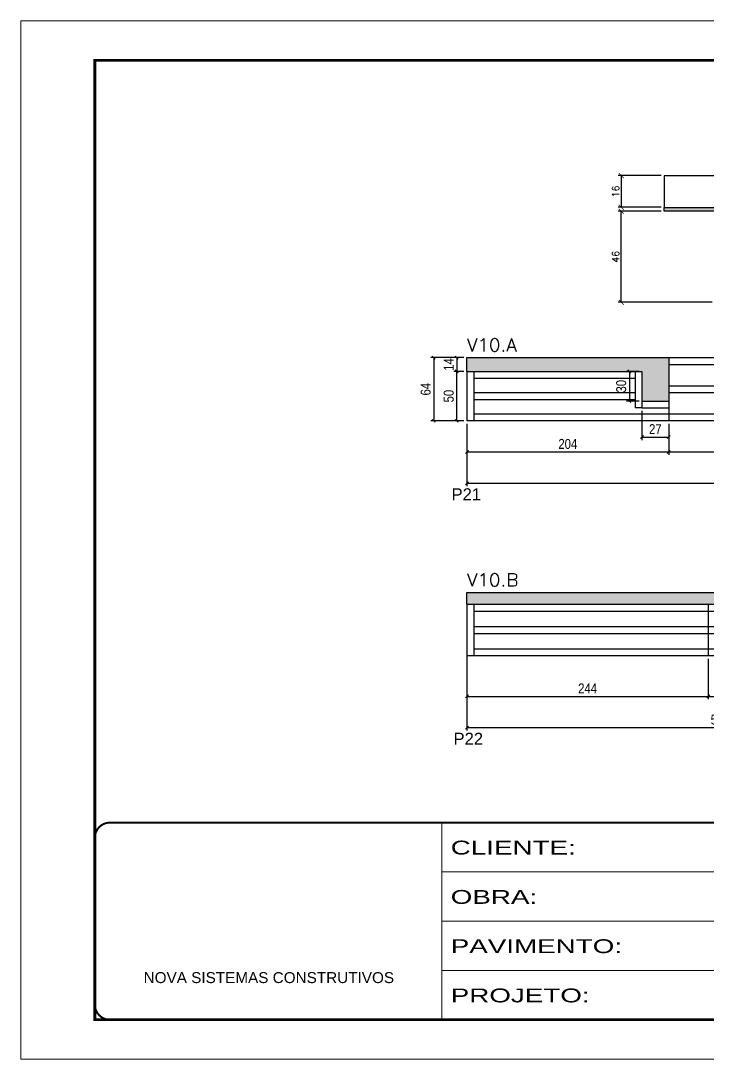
# Model space of a CAD drawing. Extents: x -10448 to -1189, y -11772 to 17235.
# Drawn here: x -7265 to -6570, y 12349 to 13399 of the extents above; entities that cross this region are included whole.
import ezdxf

# ---------------------------------------------------------------- set-up
doc = ezdxf.new("R2010")
doc.units = 0
doc.linetypes.add('CONTINUO', pattern=[0])
doc.linetypes.add('DASHED', pattern=[0.75, 0.5, -0.25])
for name, color, linetype in [('5', 5, 'Continuous'), ('COTA', 241, 'Continuous'), ('Painéis', 200, 'Continuous'), ('SARR_2.2x7', 40, 'Continuous')]:
    doc.layers.add(name, color=color, linetype=linetype)
for name, color, linetype, lineweight in [('CONCRETO', 251, 'Continuous', 25), ('Folhas', 255, 'Continuous', 9), ('Hachura', 251, 'Continuous', 9), ('SARRAFO DE PRESSAO', 251, 'DASHED', 9), ('Texto Seção', 7, 'Continuous', 15)]:
    doc.layers.add(name, color=color, linetype=linetype, lineweight=lineweight)
doc.styles.add('ARIAL', font='arial.ttf')
doc.styles.add('COTA TECNICA', font='techl___.ttf', dxfattribs={"height": 10})
doc.styles.add('REGUA-120', font='ROMANS.shx', dxfattribs={"height": 15})
doc.styles.add('Romans', font='romans.shx')
doc.styles.get("Standard").update_dxf_attribs({"font": 'arial.ttf'})
doc.styles.add('Tecnologia', font='')
doc.styles.get('Tecnologia').set_extended_font_data('Forgotten Futurist')
doc.dimstyles.new('Cota Seção (2x)', dxfattribs={"dimtxt": 7, "dimasz": 5, "dimexe": 3, "dimexo": 3, "dimgap": 2, "dimtad": 3, "dimdec": 1, "dimlfac": 0.5, "dimzin": 12, "dimdsep": 46, "dimtxsty": 'Romans', "dimblk": 'ARCHTICK', "dimcen": 0, "dimclrd": 4, "dimclre": 4, "dimclrt": 1, "dimadec": 1, "dimazin": 3, "dimtfac": 1, "dimtdec": 1, "dimtmove": 0, "dimatfit": 3, "dimldrblk": 'OBLIQUE', "dimfxl": 1, "dimtolj": 1, "dimtzin": 12, "dimarcsym": 0})
doc.dimstyles.new('PAINEL', dxfattribs={"dimtxt": 10, "dimasz": 3, "dimexe": 3, "dimexo": 3, "dimgap": 3, "dimtad": 1, "dimdec": 1, "dimzin": 12, "dimdsep": 46, "dimtxsty": 'COTA TECNICA', "dimblk1": 'OBLIQUE', "dimblk2": 'OBLIQUE', "dimsah": 1, "dimcen": 0.9, "dimclrd": 4, "dimclre": 4, "dimclrt": 240, "dimadec": 1, "dimazin": 3, "dimtfac": 1, "dimtdec": 1, "dimtmove": 0, "dimatfit": 3, "dimfxl": 1, "dimtolj": 1, "dimtzin": 12, "dimarcsym": 0})

# ---------------------------------------------------------------- blocks, each defined once
blk = doc.blocks.new('9999999999')
at = {"color": 30, "linetype": 'CONTINUO'}
for p, q in [((98564.6, 34230.2), (98564.6, 34429.4)), ((98564.6, 34379.6), (99584, 34379.6)), ((98564.6, 34329.8), (99488, 34329.8)), ((98564.6, 34280), (99488, 34280))]:
    blk.add_line(p, q, dxfattribs=at)
at = {"color": 30, "linetype": 'CONTINUO', "const_width": 2}
blk.add_lwpolyline([(99584, 34230.2), (99584, 34414.4, 0.414214), (99569, 34429.4), (98229, 34429.4, 0.414214), (98214, 34414.4), (98214, 34245.2, 0.414214), (98229, 34230.2), (99584, 34230.2)], format="xyb", dxfattribs=at)
at = {"layer": 'Folhas'}
blk.add_lwpolyline([(98139, 34190.2), (99624, 34190.2), (99624, 35240.2), (98139, 35240.2)], close=True, dxfattribs=at)
at = {"layer": 'Folhas', "color": 30, "const_width": 3}
blk.add_lwpolyline([(98214, 34230.2), (99584, 34230.2), (99584, 35200.2), (98214, 35200.2)], close=True, dxfattribs=at)
at = {"color": 7, "linetype": 'Continuous', "ltscale": 5, "style": 'ARIAL'}
blk.add_text('NOVA SISTEMAS CONSTRUTIVOS', height=11.059, dxfattribs=at).set_placement((98263.2, 34267.2))
at = {"layer": 'Folhas', "color": 7, "style": 'Tecnologia', "width": 1.5}
for s, p in [('CLIENTE:', (98573.7, 34397.2)), ('OBRA:', (98573.7, 34347.3)), ('PAVIMENTO:', (98573.7, 34297.5)), ('PROJETO:', (98573.7, 34247.7))]:
    blk.add_text(s, height=14, dxfattribs=at).set_placement(p)
blk = doc.blocks.new('_Oblique')
at = {"color": 0, "linetype": 'ByBlock', "lineweight": -2}
blk.add_line((-0.5, -0.5), (0.5, 0.5), dxfattribs=at)
blk = doc.blocks.new('*D354')
at = {"layer": 'COTA', "color": 4, "linetype": 'ByBlock', "lineweight": -2, "transparency": 16777216}
for p, q in [((-6813.7, 12991), (-6813.7, 12959.5)), ((-6609.7, 12991), (-6609.7, 12959.5)), ((-6813.7, 12962.5), (-6609.7, 12962.5))]:
    blk.add_line(p, q, dxfattribs=at)
at = {"layer": 'Defpoints', "color": 0, "linetype": 'ByBlock', "transparency": 16777216}
for p in [(-6813.7, 12994), (-6609.7, 12994), (-6609.7, 12962.5)]:
    blk.add_point(p, dxfattribs=at)
at = {"layer": 'COTA', "color": 4, "linetype": 'ByBlock', "lineweight": -2, "transparency": 16777216, "xscale": 3, "yscale": 3, "zscale": 3, "rotation": 180}
blk.add_blockref('_Oblique', (-6813.7, 12962.5), dxfattribs=at)
at = {"layer": 'COTA', "color": 4, "linetype": 'ByBlock', "lineweight": -2, "transparency": 16777216, "xscale": 3, "yscale": 3, "zscale": 3}
blk.add_blockref('_Oblique', (-6609.7, 12962.5), dxfattribs=at)
at = {"layer": 'COTA', "color": 240, "linetype": 'ByBlock', "transparency": 16777216, "insert": (-6711.7, 12970.6), "char_height": 10, "attachment_point": 5, "style": 'COTA TECNICA'}
blk.add_mtext('\\A1;204', dxfattribs=at)
blk = doc.blocks.new('*D348')
at = {"layer": 'COTA', "color": 4, "linetype": 'ByBlock', "lineweight": -2, "transparency": 16777216}
for p, q in [((-6813.7, 12991), (-6813.7, 12927.9)), ((-6267.7, 12991), (-6267.7, 12927.9)), ((-6813.7, 12930.9), (-6267.7, 12930.9))]:
    blk.add_line(p, q, dxfattribs=at)
at = {"layer": 'Defpoints', "color": 0, "linetype": 'ByBlock', "transparency": 16777216}
for p in [(-6813.7, 12994), (-6267.7, 12994), (-6267.7, 12930.9)]:
    blk.add_point(p, dxfattribs=at)
at = {"layer": 'COTA', "color": 4, "linetype": 'ByBlock', "lineweight": -2, "transparency": 16777216, "xscale": 3, "yscale": 3, "zscale": 3, "rotation": 180}
blk.add_blockref('_Oblique', (-6813.7, 12930.9), dxfattribs=at)
at = {"layer": 'COTA', "color": 4, "linetype": 'ByBlock', "lineweight": -2, "transparency": 16777216, "xscale": 3, "yscale": 3, "zscale": 3}
blk.add_blockref('_Oblique', (-6267.7, 12930.9), dxfattribs=at)
at = {"layer": 'COTA', "color": 240, "linetype": 'ByBlock', "transparency": 16777216, "insert": (-6540.7, 12939), "char_height": 10, "attachment_point": 5, "style": 'COTA TECNICA'}
blk.add_mtext('\\A1;546', dxfattribs=at)
blk = doc.blocks.new('*D355')
at = {"layer": 'COTA', "color": 4, "linetype": 'ByBlock', "lineweight": -2, "transparency": 16777216}
for p, q in [((-6609.7, 12991), (-6609.7, 12959.5)), ((-6365.7, 12991), (-6365.7, 12959.5)), ((-6609.7, 12962.5), (-6365.7, 12962.5))]:
    blk.add_line(p, q, dxfattribs=at)
at = {"layer": 'Defpoints', "color": 0, "linetype": 'ByBlock', "transparency": 16777216}
for p in [(-6609.7, 12994), (-6365.7, 12994), (-6365.7, 12962.5)]:
    blk.add_point(p, dxfattribs=at)
at = {"layer": 'COTA', "color": 4, "linetype": 'ByBlock', "lineweight": -2, "transparency": 16777216, "xscale": 3, "yscale": 3, "zscale": 3, "rotation": 180}
blk.add_blockref('_Oblique', (-6609.7, 12962.5), dxfattribs=at)
at = {"layer": 'COTA', "color": 4, "linetype": 'ByBlock', "lineweight": -2, "transparency": 16777216, "xscale": 3, "yscale": 3, "zscale": 3}
blk.add_blockref('_Oblique', (-6365.7, 12962.5), dxfattribs=at)
at = {"layer": 'COTA', "color": 240, "linetype": 'ByBlock', "transparency": 16777216, "insert": (-6487.7, 12970.6), "char_height": 10, "attachment_point": 5, "style": 'COTA TECNICA'}
blk.add_mtext('\\A1;244', dxfattribs=at)
blk = doc.blocks.new('*D358')
at = {"layer": 'COTA', "color": 4, "linetype": 'ByBlock', "lineweight": -2, "transparency": 16777216}
for p, q in [((-6816.7, 13044), (-6827, 13044)), ((-6824, 12994), (-6824, 13044)), ((-6816.7, 12994), (-6827, 12994))]:
    blk.add_line(p, q, dxfattribs=at)
at = {"layer": 'Defpoints', "color": 0, "linetype": 'ByBlock', "transparency": 16777216}
for p in [(-6824, 13044), (-6813.7, 13044), (-6813.7, 12994)]:
    blk.add_point(p, dxfattribs=at)
at = {"layer": 'COTA', "color": 4, "linetype": 'ByBlock', "lineweight": -2, "transparency": 16777216, "xscale": 3, "yscale": 3, "zscale": 3}
for p, rotation in [((-6824, 13044), 90), ((-6824, 12994), 270)]:
    blk.add_blockref('_Oblique', p, dxfattribs=dict(at, rotation=rotation))
at = {"layer": 'COTA', "color": 240, "linetype": 'ByBlock', "transparency": 16777216, "insert": (-6832.1, 13019), "char_height": 10, "attachment_point": 5, "rotation": 90, "style": 'COTA TECNICA'}
blk.add_mtext('\\A1;50', dxfattribs=at)
blk = doc.blocks.new('*D359')
at = {"layer": 'COTA', "color": 4, "linetype": 'ByBlock', "lineweight": -2, "transparency": 16777216}
for p, q in [((-6816.7, 13058), (-6827, 13058)), ((-6824, 13058), (-6824, 13044)), ((-6816.7, 13044), (-6827, 13044))]:
    blk.add_line(p, q, dxfattribs=at)
at = {"layer": 'Defpoints', "color": 0, "linetype": 'ByBlock', "transparency": 16777216}
for p in [(-6813.7, 13058), (-6824, 13044), (-6813.7, 13044)]:
    blk.add_point(p, dxfattribs=at)
at = {"layer": 'COTA', "color": 4, "linetype": 'ByBlock', "lineweight": -2, "transparency": 16777216, "xscale": 3, "yscale": 3, "zscale": 3}
for p, rotation in [((-6824, 13058), 90), ((-6824, 13044), 270)]:
    blk.add_blockref('_Oblique', p, dxfattribs=dict(at, rotation=rotation))
at = {"layer": 'COTA', "color": 240, "linetype": 'ByBlock', "transparency": 16777216, "insert": (-6832.1, 13051), "char_height": 10, "attachment_point": 5, "rotation": 90, "style": 'COTA TECNICA'}
blk.add_mtext('\\A1;14', dxfattribs=at)
blk = doc.blocks.new('*D360')
at = {"layer": 'COTA', "color": 4, "linetype": 'ByBlock', "lineweight": -2, "transparency": 16777216}
for p, q in [((-6816.7, 13058), (-6850.3, 13058)), ((-6847.3, 13058), (-6847.3, 12994)), ((-6816.7, 12994), (-6850.3, 12994))]:
    blk.add_line(p, q, dxfattribs=at)
at = {"layer": 'Defpoints', "color": 0, "linetype": 'ByBlock', "transparency": 16777216}
for p in [(-6813.7, 13058), (-6847.3, 12994), (-6813.7, 12994)]:
    blk.add_point(p, dxfattribs=at)
at = {"layer": 'COTA', "color": 4, "linetype": 'ByBlock', "lineweight": -2, "transparency": 16777216, "xscale": 3, "yscale": 3, "zscale": 3}
for p, rotation in [((-6847.3, 13058), 90), ((-6847.3, 12994), 270)]:
    blk.add_blockref('_Oblique', p, dxfattribs=dict(at, rotation=rotation))
at = {"layer": 'COTA', "color": 240, "linetype": 'ByBlock', "transparency": 16777216, "insert": (-6855.4, 13026), "char_height": 10, "attachment_point": 5, "rotation": 90, "style": 'COTA TECNICA'}
blk.add_mtext('\\A1;64', dxfattribs=at)
blk = doc.blocks.new('*D361')
at = {"layer": 'COTA', "color": 4, "linetype": 'ByBlock', "lineweight": -2, "transparency": 16777216}
for p, q in [((-6639.7, 13044), (-6652.5, 13044)), ((-6649.5, 13044), (-6649.5, 13014)), ((-6639.7, 13014), (-6652.5, 13014))]:
    blk.add_line(p, q, dxfattribs=at)
at = {"layer": 'Defpoints', "color": 0, "linetype": 'ByBlock', "transparency": 16777216}
for p in [(-6636.7, 13044), (-6649.5, 13014), (-6636.7, 13014)]:
    blk.add_point(p, dxfattribs=at)
at = {"layer": 'COTA', "color": 4, "linetype": 'ByBlock', "lineweight": -2, "transparency": 16777216, "xscale": 3, "yscale": 3, "zscale": 3}
for p, rotation in [((-6649.5, 13044), 90), ((-6649.5, 13014), 270)]:
    blk.add_blockref('_Oblique', p, dxfattribs=dict(at, rotation=rotation))
at = {"layer": 'COTA', "color": 240, "linetype": 'ByBlock', "transparency": 16777216, "insert": (-6657.7, 13029), "char_height": 10, "attachment_point": 5, "rotation": 90, "style": 'COTA TECNICA'}
blk.add_mtext('\\A1;30', dxfattribs=at)
blk = doc.blocks.new('*D362')
at = {"layer": 'COTA', "color": 4, "linetype": 'ByBlock', "lineweight": -2, "transparency": 16777216}
for p, q in [((-6813.7, 12753.5), (-6813.7, 12712.4)), ((-6569.7, 12753.5), (-6569.7, 12712.4)), ((-6813.7, 12715.4), (-6569.7, 12715.4))]:
    blk.add_line(p, q, dxfattribs=at)
at = {"layer": 'Defpoints', "color": 0, "linetype": 'ByBlock', "transparency": 16777216}
for p in [(-6813.7, 12756.5), (-6569.7, 12756.5), (-6569.7, 12715.4)]:
    blk.add_point(p, dxfattribs=at)
at = {"layer": 'COTA', "color": 4, "linetype": 'ByBlock', "lineweight": -2, "transparency": 16777216, "xscale": 3, "yscale": 3, "zscale": 3, "rotation": 180}
blk.add_blockref('_Oblique', (-6813.7, 12715.4), dxfattribs=at)
at = {"layer": 'COTA', "color": 4, "linetype": 'ByBlock', "lineweight": -2, "transparency": 16777216, "xscale": 3, "yscale": 3, "zscale": 3}
blk.add_blockref('_Oblique', (-6569.7, 12715.4), dxfattribs=at)
at = {"layer": 'COTA', "color": 240, "linetype": 'ByBlock', "transparency": 16777216, "insert": (-6691.7, 12723.5), "char_height": 10, "attachment_point": 5, "style": 'COTA TECNICA'}
blk.add_mtext('\\A1;244', dxfattribs=at)
blk = doc.blocks.new('*D351')
at = {"layer": 'COTA', "color": 4, "linetype": 'ByBlock', "lineweight": -2, "transparency": 16777216}
for p, q in [((-6569.7, 12753.5), (-6569.7, 12712.4)), ((-6507.7, 12753.5), (-6507.7, 12712.4)), ((-6569.7, 12715.4), (-6507.7, 12715.4))]:
    blk.add_line(p, q, dxfattribs=at)
at = {"layer": 'Defpoints', "color": 0, "linetype": 'ByBlock', "transparency": 16777216}
for p in [(-6569.7, 12756.5), (-6507.7, 12756.5), (-6507.7, 12715.4)]:
    blk.add_point(p, dxfattribs=at)
at = {"layer": 'COTA', "color": 4, "linetype": 'ByBlock', "lineweight": -2, "transparency": 16777216, "xscale": 3, "yscale": 3, "zscale": 3, "rotation": 180}
blk.add_blockref('_Oblique', (-6569.7, 12715.4), dxfattribs=at)
at = {"layer": 'COTA', "color": 4, "linetype": 'ByBlock', "lineweight": -2, "transparency": 16777216, "xscale": 3, "yscale": 3, "zscale": 3}
blk.add_blockref('_Oblique', (-6507.7, 12715.4), dxfattribs=at)
at = {"layer": 'COTA', "color": 240, "linetype": 'ByBlock', "transparency": 16777216, "insert": (-6538.7, 12723.5), "char_height": 10, "attachment_point": 5, "style": 'COTA TECNICA'}
blk.add_mtext('\\A1;62', dxfattribs=at)
blk = doc.blocks.new('*D352')
at = {"layer": 'COTA', "color": 4, "linetype": 'ByBlock', "lineweight": -2, "transparency": 16777216}
for p, q in [((-6813.7, 12759.5), (-6813.7, 12680.8)), ((-6263.7, 12759.5), (-6263.7, 12680.8)), ((-6813.7, 12683.8), (-6263.7, 12683.8))]:
    blk.add_line(p, q, dxfattribs=at)
at = {"layer": 'Defpoints', "color": 0, "linetype": 'ByBlock', "transparency": 16777216}
for p in [(-6813.7, 12762.5), (-6263.7, 12762.5), (-6263.7, 12683.8)]:
    blk.add_point(p, dxfattribs=at)
at = {"layer": 'COTA', "color": 4, "linetype": 'ByBlock', "lineweight": -2, "transparency": 16777216, "xscale": 3, "yscale": 3, "zscale": 3, "rotation": 180}
blk.add_blockref('_Oblique', (-6813.7, 12683.8), dxfattribs=at)
at = {"layer": 'COTA', "color": 4, "linetype": 'ByBlock', "lineweight": -2, "transparency": 16777216, "xscale": 3, "yscale": 3, "zscale": 3}
blk.add_blockref('_Oblique', (-6263.7, 12683.8), dxfattribs=at)
at = {"layer": 'COTA', "color": 240, "linetype": 'ByBlock', "transparency": 16777216, "insert": (-6557.7, 12691.9), "char_height": 10, "attachment_point": 5, "style": 'COTA TECNICA'}
blk.add_mtext('\\A1;550', dxfattribs=at)
blk = doc.blocks.new('_ArchTick')
at = {"color": 0, "linetype": 'ByBlock', "const_width": 0.15}
blk.add_lwpolyline([(-0.5, -0.5), (0.5, 0.5)], dxfattribs=at)
blk = doc.blocks.new('*D811')
at = {"layer": 'COTA', "color": 4, "lineweight": -2, "transparency": 16777216}
for p, q in [((-6617.3, 13241.9), (-6660.7, 13241.9)), ((-6657.7, 13241.9), (-6657.7, 13209.9)), ((-6617.3, 13209.9), (-6660.7, 13209.9))]:
    blk.add_line(p, q, dxfattribs=at)
at = {"layer": 'Defpoints', "color": 0, "transparency": 16777216}
for p in [(-6614.3, 13241.9), (-6657.7, 13209.9), (-6614.3, 13209.9)]:
    blk.add_point(p, dxfattribs=at)
at = {"layer": 'COTA', "color": 4, "lineweight": -2, "transparency": 16777216, "xscale": 5, "yscale": 5, "zscale": 5}
for p, rotation in [((-6657.7, 13241.9), 90), ((-6657.7, 13209.9), 270)]:
    blk.add_blockref('_ArchTick', p, dxfattribs=dict(at, rotation=rotation))
at = {"layer": 'COTA', "color": 1, "transparency": 16777216, "insert": (-6663.2, 13225.9), "char_height": 7, "attachment_point": 5, "rotation": 90, "style": 'Romans'}
blk.add_mtext('\\A1;16', dxfattribs=at)
blk = doc.blocks.new('*D812')
at = {"layer": 'COTA', "color": 4, "lineweight": -2, "transparency": 16777216}
for p, q in [((-6617.3, 13205.9), (-6660.7, 13205.9)), ((-6657.7, 13113.9), (-6657.7, 13205.9)), ((-6565.7, 13113.9), (-6660.7, 13113.9))]:
    blk.add_line(p, q, dxfattribs=at)
at = {"layer": 'Defpoints', "color": 0, "transparency": 16777216}
for p in [(-6657.7, 13205.9), (-6614.3, 13205.9), (-6562.7, 13113.9)]:
    blk.add_point(p, dxfattribs=at)
at = {"layer": 'COTA', "color": 4, "lineweight": -2, "transparency": 16777216, "xscale": 5, "yscale": 5, "zscale": 5}
for p, rotation in [((-6657.7, 13205.9), 90), ((-6657.7, 13113.9), 270)]:
    blk.add_blockref('_ArchTick', p, dxfattribs=dict(at, rotation=rotation))
at = {"layer": 'COTA', "color": 1, "transparency": 16777216, "insert": (-6663.2, 13159.9), "char_height": 7, "attachment_point": 5, "rotation": 90, "style": 'Romans'}
blk.add_mtext('\\A1;46', dxfattribs=at)
blk = doc.blocks.new('*D890')
at = {"layer": 'COTA', "color": 4, "linetype": 'ByBlock', "lineweight": -2, "transparency": 16777216}
for p, q in [((-6636.7, 13004), (-6636.7, 12974.5)), ((-6609.7, 12991), (-6609.7, 12974.5)), ((-6636.7, 12977.5), (-6609.7, 12977.5))]:
    blk.add_line(p, q, dxfattribs=at)
at = {"layer": 'Defpoints', "color": 0, "linetype": 'ByBlock', "transparency": 16777216}
for p in [(-6636.7, 13007), (-6609.7, 12994), (-6609.7, 12977.5)]:
    blk.add_point(p, dxfattribs=at)
at = {"layer": 'COTA', "color": 4, "linetype": 'ByBlock', "lineweight": -2, "transparency": 16777216, "xscale": 3, "yscale": 3, "zscale": 3, "rotation": 180}
blk.add_blockref('_Oblique', (-6636.7, 12977.5), dxfattribs=at)
at = {"layer": 'COTA', "color": 4, "linetype": 'ByBlock', "lineweight": -2, "transparency": 16777216, "xscale": 3, "yscale": 3, "zscale": 3}
blk.add_blockref('_Oblique', (-6609.7, 12977.5), dxfattribs=at)
at = {"layer": 'COTA', "color": 240, "linetype": 'ByBlock', "transparency": 16777216, "insert": (-6623.2, 12985.6), "char_height": 10, "attachment_point": 5, "style": 'COTA TECNICA'}
blk.add_mtext('\\A1;27', dxfattribs=at)

msp = doc.modelspace()

# ---------------------------------------------------------------- hatches: boundary and pattern name
at = {"layer": 'COTA', "linetype": 'ByBlock'}
h = msp.add_hatch(dxfattribs=at)
h.set_pattern_fill('AR-CONC', color=256, scale=0.03)
h.set_pattern_definition([(50, (-138032.517, -18573.9775), (5.46554007, -0.47817257), [0.5715, -6.2865]), (355, (-138032.517, -18573.9775), (-1.05730264, 5.73170536), [0.4572, -5.02921753]), (100.4514447, (-138032.0617, -18574.0174), (4.40823741, 5.25353256), [0.48570026, -5.34270734]), (46.1842, (-138032.517, -18572.4535), (8.13237123, -1.26126984), [0.85725, -9.42975]), (96.6355576, (-138031.8395, -18572.559), (7.122124, 7.42278374), [0.7285507, -8.01406824]), (351.184151, (-138032.517, -18572.4535), (7.122124, 7.42278374), [0.685799, -7.54379196]), (21, (-138031.755, -18572.8345), (4.54843174, -3.06795595), [0.5715, -6.2865]), (326, (-138031.755, -18572.8345), (1.85406085, 5.52563898), [0.4572, -5.0292]), (71.451445, (-138031.376, -18573.09), (6.40249258, 2.45768307), [0.48570026, -5.34269813]), (37.5, (-138032.5172, -18573.9775), (0.092658098, 2.536651166), [0, -4.96824, 0, -5.1054, 0, -5.04825]), (7.5, (-138032.5172, -18573.9775), (2.004589875, 3.005417245), [0, -2.91084, 0, -4.85394, 0, -1.92405]), (327.5, (-138034.2164, -18573.9775), (4.067717855, -0.17186232), [0, -1.905, 0, -5.9436, 0, -7.8867]), (317.5, (-138034.9784, -18573.9775), (4.44387544, 0.76279473), [0, -2.4765, 0, -3.94716, 0, -5.6007])])
h.paths.add_polyline_path([(-6636.73, 13014), (-6609.73, 13014), (-6609.73, 13058), (-6813.73, 13058), (-6813.73, 13044), (-6636.73, 13044)])
h = msp.add_hatch(dxfattribs=at)
h.set_pattern_fill('AR-CONC', color=256, scale=0.03)
h.set_pattern_definition([(50, (-139649.5075, -19963.547), (5.46554007, -0.47817257), [0.5715, -6.2865]), (355, (-139649.5075, -19963.547), (-1.05730264, 5.73170536), [0.4572, -5.02921753]), (100.4514447, (-139649.052, -19963.5867), (4.40823741, 5.25353256), [0.48570026, -5.34270734]), (46.1842, (-139649.5075, -19962.023), (8.13237123, -1.26126984), [0.85725, -9.42975]), (96.6355576, (-139648.83, -19962.128), (7.122124, 7.42278374), [0.7285507, -8.01406824]), (351.184151, (-139649.5075, -19962.023), (7.122124, 7.42278374), [0.685799, -7.54379196]), (21, (-139648.7455, -19962.404), (4.54843174, -3.06795595), [0.5715, -6.2865]), (326, (-139648.7455, -19962.404), (1.85406085, 5.52563898), [0.4572, -5.0292]), (71.451445, (-139648.3665, -19962.6595), (6.40249258, 2.45768307), [0.48570026, -5.34269813]), (37.5, (-139649.5075, -19963.5469), (0.092658098, 2.536651166), [0, -4.96824, 0, -5.1054, 0, -5.04825]), (7.5, (-139649.5075, -19963.547), (2.004589875, 3.005417245), [0, -2.91084, 0, -4.85394, 0, -1.92405]), (327.5, (-139651.2068, -19963.5469), (4.067717855, -0.17186232), [0, -1.905, 0, -5.9436, 0, -7.8867]), (317.5, (-139651.9688, -19963.547), (4.44387544, 0.76279473), [0, -2.4765, 0, -3.94716, 0, -5.6007])])
h.paths.add_polyline_path([(-6263.73, 12808.51), (-6263.73, 12820.51), (-6813.73, 12820.51), (-6813.73, 12808.51)])
at = {"layer": 'Hachura'}
h = msp.add_hatch(color=256, dxfattribs=at)
h.dxf.hatch_style = 1
h.paths.add_polyline_path([(-6614.34, 13205.86), (-6614.34, 13209.86), (-6554.34, 13209.86), (-6554.34, 13205.86)])

# ---------------------------------------------------------------- linework, layer by layer
at = {"layer": 'CONCRETO'}
msp.add_lwpolyline([(-6456.34, 13209.86), (-6456.34, 13241.86), (-6614.34, 13241.86), (-6614.34, 13209.86), (-6554.34, 13209.86), (-6554.34, 13121.86), (-6516.34, 13121.86), (-6516.34, 13199.86), (-6516.34, 13209.86)], close=True, dxfattribs=at)
at = {"layer": 'COTA', "linetype": 'ByBlock'}
for p, q in [((-6813.73, 13044), (-6813.73, 13058)), ((-6813.73, 13058), (-6609.73, 13058)), ((-6636.73, 13014), (-6636.73, 13007)), ((-6636.73, 13007), (-6643.73, 13007)), ((-6813.73, 12808.51), (-6813.73, 12820.51)), ((-6813.73, 12820.51), (-6263.73, 12820.51))]:
    msp.add_line(p, q, dxfattribs=at)
at = {"layer": 'Painéis'}
for p, q in [((-6609.73, 13058), (-6609.73, 12994)), ((-6609.73, 13058), (-6267.73, 13058)), ((-6813.73, 13044), (-6636.73, 13044)), ((-6813.73, 13044), (-6813.73, 12994)), ((-6636.73, 13044), (-6636.73, 13014)), ((-6636.73, 13014), (-6609.73, 13014)), ((-6609.73, 12994), (-6813.73, 12994)), ((-6267.73, 12994), (-6609.73, 12994)), ((-6813.73, 12808.51), (-6263.73, 12808.51)), ((-6813.73, 12808.51), (-6813.73, 12756.51)), ((-6569.73, 12808.51), (-6569.73, 12756.51)), ((-6263.73, 12756.51), (-6813.73, 12756.51))]:
    msp.add_line(p, q, dxfattribs=at)
msp.add_lwpolyline([(-6614.34, 13205.86), (-6614.34, 13209.86), (-6554.34, 13209.86), (-6554.34, 13205.86)], close=True, dxfattribs=at)
at = {"layer": 'SARR_2.2x7', "linetype": 'Continuous'}
for p, q in [((-6806.73, 13044), (-6806.73, 12994)), ((-6643.73, 13044), (-6643.73, 13007)), ((-6609.73, 13051), (-6365.73, 13051)), ((-6806.73, 13037), (-6643.73, 13037)), ((-6806.73, 13022.5), (-6643.73, 13022.5)), ((-6609.73, 13029.5), (-6365.73, 13029.5)), ((-6609.73, 13022.5), (-6365.73, 13022.5)), ((-6806.73, 13015.5), (-6643.73, 13015.5)), ((-6806.73, 13001), (-6609.73, 13001)), ((-6636.73, 13007), (-6609.73, 13007)), ((-6609.73, 13001), (-6365.73, 13001)), ((-6806.73, 12808.51), (-6806.73, 12756.51)), ((-6806.73, 12801.51), (-6569.73, 12801.51)), ((-6569.73, 12801.51), (-6507.73, 12801.51)), ((-6806.73, 12786.01), (-6569.73, 12786.01)), ((-6806.73, 12779.01), (-6569.73, 12779.01)), ((-6569.73, 12786.01), (-6507.73, 12786.01)), ((-6569.73, 12779.01), (-6507.73, 12779.01)), ((-6806.73, 12763.51), (-6569.73, 12763.51)), ((-6569.73, 12763.51), (-6507.73, 12763.51))]:
    msp.add_line(p, q, dxfattribs=at)

# ---------------------------------------------------------------- block references
at = {"layer": 'SARRAFO DE PRESSAO', "color": 6, "linetype": 'ByBlock'}
msp.add_blockref('9999999999', (-105403.76, -21841.7), dxfattribs=at)

# ---------------------------------------------------------------- texts
at = {"layer": '5', "linetype": 'Continuous'}
for s, p in [('P21', (-6829.21, 12913.77)), ('P22', (-6827.21, 12666.61))]:
    msp.add_text(s, height=12, rotation=0.00004, dxfattribs=at).set_placement(p)
at = {"layer": 'Texto Seção', "style": 'REGUA-120', "width": 1.05}
for s, p in [('V10.A', (-6813.73, 13064.19)), ('V10.B', (-6813.73, 12826.69))]:
    msp.add_text(s, height=13, dxfattribs=at).set_placement(p)

# ---------------------------------------------------------------- dimensions: what is measured, and where the dimension line sits
at = {"layer": 'COTA'}
for base, p1, p2, picture, middle in [((-6657.71, 13209.86), (-6614.34, 13241.86), (-6614.34, 13209.86), '*D811', (-6663.21, 13225.86)), ((-6657.71, 13205.86), (-6562.74, 13113.86), (-6614.34, 13205.86), '*D812', (-6663.21, 13159.86))]:
    dim = msp.add_linear_dim(base=base, p1=p1, p2=p2, angle=90, dimstyle='Cota Seção (2x)', dxfattribs=at)
    dim.commit()
    dim.dimension.update_dxf_attribs({"geometry": picture, "text_midpoint": middle})
at = {"layer": 'COTA', "linetype": 'ByBlock'}
for base, p1, p2, picture, middle in [((-6847.26, 12994), (-6813.73, 13058), (-6813.73, 12994), '*D360', (-6855.36, 13026)), ((-6824.03, 13044), (-6813.73, 12994), (-6813.73, 13044), '*D358', (-6832.14, 13019)), ((-6649.52, 13014), (-6636.73, 13044), (-6636.73, 13014), '*D361', (-6657.74, 13029))]:
    dim = msp.add_linear_dim(base=base, p1=p1, p2=p2, angle=90, dimstyle='PAINEL', dxfattribs=at)
    dim.commit()
    dim.dimension.update_dxf_attribs({"geometry": picture, "text_midpoint": middle})
dim = msp.add_linear_dim(base=(-6824.03, 13044), p1=(-6813.73, 13058), p2=(-6813.73, 13044), angle=90, dimstyle='PAINEL', dxfattribs=at)
dim.commit()
dim.dimension.update_dxf_attribs({"geometry": '*D359', "text_midpoint": (-6824.03, 13051), "dimtype": 160})
for base, p1, p2, picture, middle in [((-6609.73, 12977.48), (-6636.73, 13007), (-6609.73, 12994), '*D890', (-6623.23, 12985.55)), ((-6365.73, 12962.54), (-6609.73, 12994), (-6365.73, 12994), '*D355', (-6487.73, 12970.61)), ((-6569.73, 12715.38), (-6813.73, 12756.51), (-6569.73, 12756.51), '*D362', (-6691.73, 12723.45))]:
    dim = msp.add_linear_dim(base=base, p1=p1, p2=p2, dimstyle='PAINEL', dxfattribs=at)
    dim.commit()
    dim.dimension.update_dxf_attribs({"geometry": picture, "text_midpoint": middle})
for base, p1, p2, picture, middle in [((-6609.73, 12962.54), (-6813.73, 12994), (-6609.73, 12994), '*D354', (-6711.73, 12970.64)), ((-6507.73, 12715.38), (-6569.73, 12756.51), (-6507.73, 12756.51), '*D351', (-6538.73, 12723.48))]:
    dim = msp.add_linear_dim(base=base, p1=p1, p2=p2, dimstyle='PAINEL', override={"dimtmove": 1}, dxfattribs=at)
    dim.commit()
    dim.dimension.update_dxf_attribs({"geometry": picture, "text_midpoint": middle})
for base, p1, p2, picture, middle in [((-6267.73, 12930.92), (-6813.73, 12994), (-6267.73, 12994), '*D348', (-6540.73, 12930.92)), ((-6263.73, 12683.76), (-6813.73, 12762.51), (-6263.73, 12762.51), '*D352', (-6557.73, 12683.76))]:
    dim = msp.add_linear_dim(base=base, p1=p1, p2=p2, dimstyle='PAINEL', dxfattribs=at)
    dim.commit()
    dim.dimension.update_dxf_attribs({"geometry": picture, "text_midpoint": middle, "dimtype": 160})

doc.saveas('drawing.dxf')
